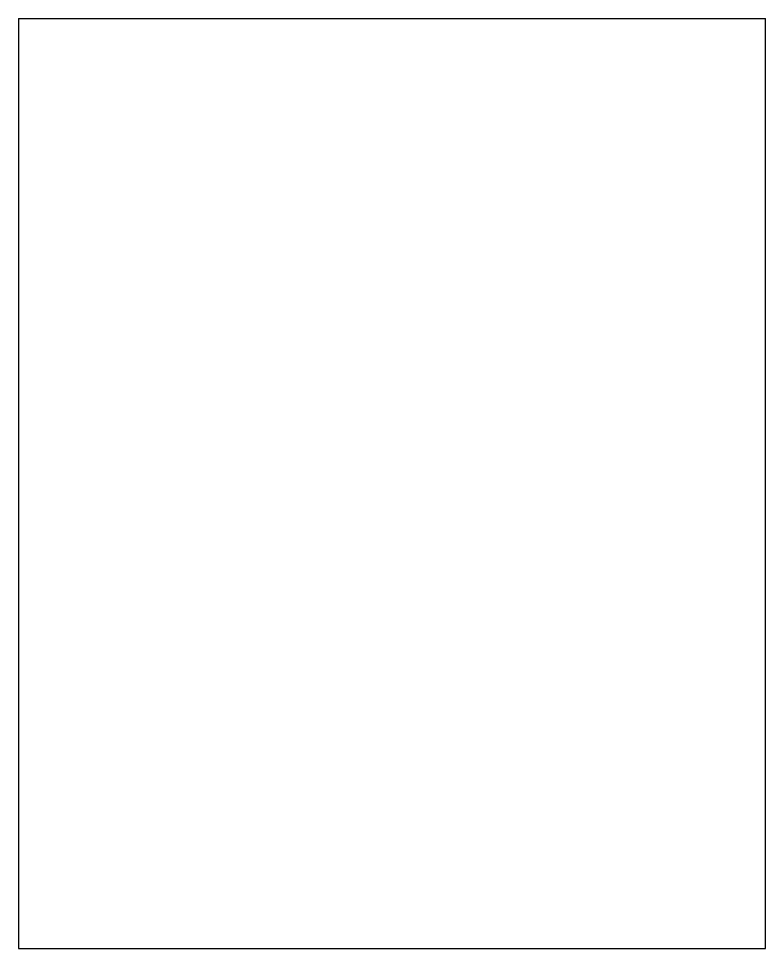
# Model space of a CAD drawing. Header units: millimetres. Extents: x -15 to 365, y -143 to 330.
import ezdxf

# ---------------------------------------------------------------- set-up
doc = ezdxf.new("R2010")
doc.units = ezdxf.units.MM

msp = doc.modelspace()

# ---------------------------------------------------------------- linework, layer by layer
at = {"color": 7, "linetype": 'Continuous', "lineweight": 25}
for p, q in [((-15, 330), (365, 330)), ((-15, 330), (-15, -143)), ((365, -143), (365, 330)), ((-15, -143), (365, -143))]:
    msp.add_line(p, q, dxfattribs=at)

doc.saveas('drawing.dxf')
